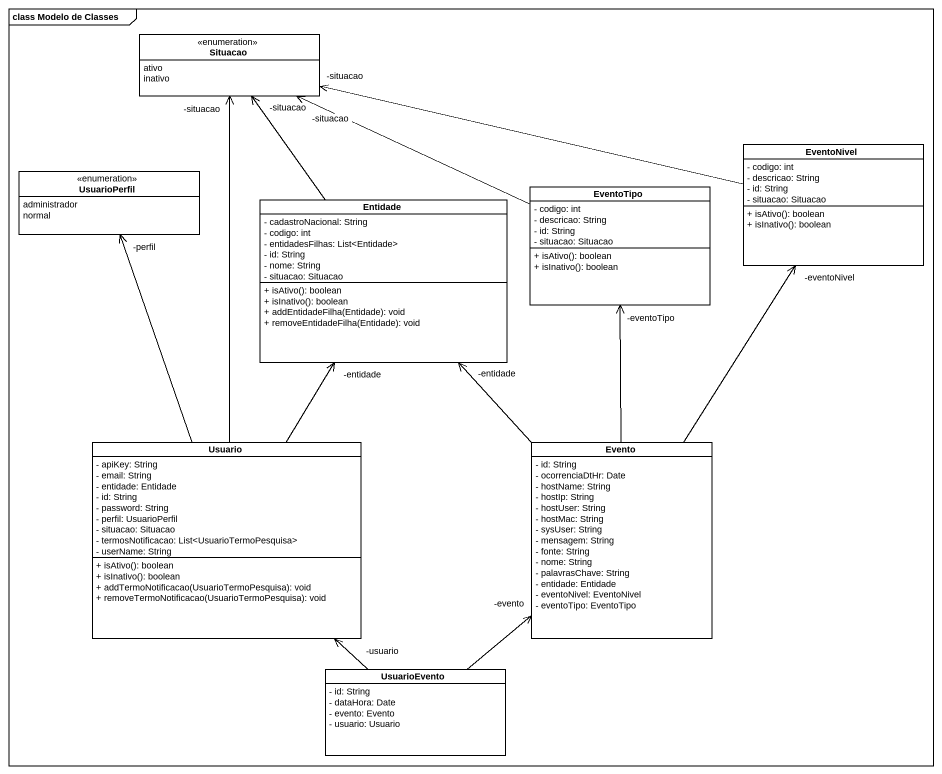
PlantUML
@startuml
mainframe class Modelo de Classes
hide circle
hide empty members
skinparam classAttributeIconSize 0
enum Situacao {
  ativo
  inativo
}
class EventoNivel {
  - codigo: int
  - descricao: String
  - id: String
  - situacao: Situacao
  + isAtivo(): boolean
  + isInativo(): boolean
}
enum UsuarioPerfil {
  administrador
  normal
}
class EventoTipo {
  - codigo: int
  - descricao: String
  - id: String
  - situacao: Situacao
  + isAtivo(): boolean
  + isInativo(): boolean
}
class Entidade {
  - cadastroNacional: String
  - codigo: int
  - entidadesFilhas: List<Entidade>
  - id: String
  - nome: String
  - situacao: Situacao
  + isAtivo(): boolean
  + isInativo(): boolean
  + addEntidadeFilha(Entidade): void
  + removeEntidadeFilha(Entidade): void
}
class Usuario {
  - apiKey: String
  - email: String
  - entidade: Entidade
  - id: String
  - password: String
  - perfil: UsuarioPerfil
  - situacao: Situacao
  - termosNotificacao: List<UsuarioTermoPesquisa>
  - userName: String
  + isAtivo(): boolean
  + isInativo(): boolean
  + addTermoNotificacao(UsuarioTermoPesquisa): void
  + removeTermoNotificacao(UsuarioTermoPesquisa): void
}
class Evento {
  - id: String
  - ocorrenciaDtHr: Date
  - hostName: String
  - hostIp: String
  - hostUser: String
  - hostMac: String
  - sysUser: String
  - mensagem: String
  - fonte: String
  - nome: String
  - palavrasChave: String
  - entidade: Entidade
  - eventoNivel: EventoNivel
  - eventoTipo: EventoTipo
}
class UsuarioEvento {
  - id: String
  - dataHora: Date
  - evento: Evento
  - usuario: Usuario
}
EventoNivel -left-> "-situacao" Situacao
EventoTipo -left-> "-situacao" Situacao
Entidade -up-> "-situacao" Situacao
Usuario -up-> "-situacao" Situacao
Usuario -up-> "-perfil" UsuarioPerfil
Usuario -up-> "-entidade" Entidade
Evento -up-> "-eventoNivel" EventoNivel
Evento -up-> "-eventoTipo" EventoTipo
Evento -up-> "-entidade" Entidade
UsuarioEvento -up-> "-usuario" Usuario
UsuarioEvento -up-> "-evento" Evento
@enduml
